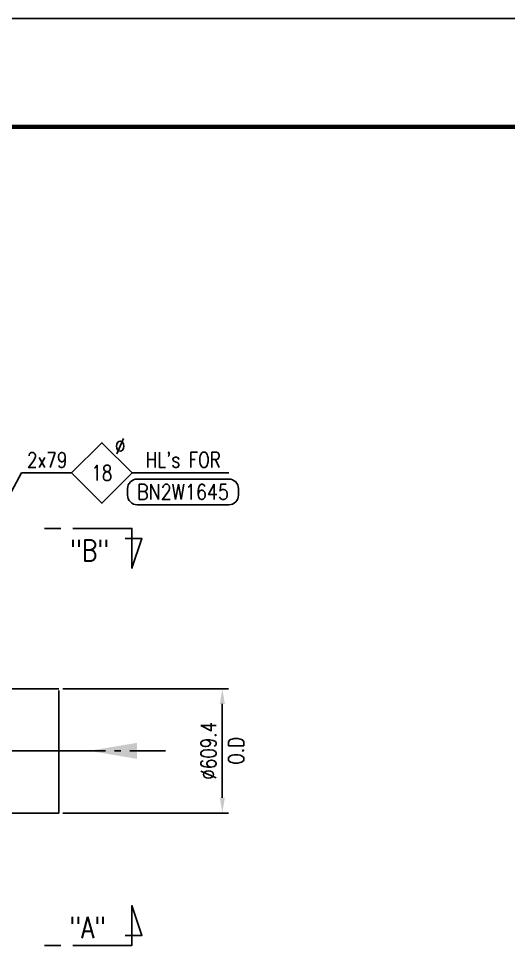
# Model space of a CAD drawing. Header units: millimetres. Extents: x 0 to 232280, y -26939 to 23794.
# Drawn here: x 43840 to 46241, y -7353 to -2810 of the extents above; entities that cross this region are included whole.
import ezdxf
from ezdxf.enums import TextEntityAlignment as Align

# ---------------------------------------------------------------- set-up
doc = ezdxf.new("R2010")
doc.units = ezdxf.units.MM
doc.header["$LTSCALE"] = 30
doc.linetypes.add('JNK-CENTER', pattern=[34, 30, -1.5, 1, -1.5])
doc.linetypes.add('PHA', pattern=[30, 20, -2, 2, -2, 2, -2])
for name, color, linetype in [('CEN-R', 1, 'JNK-CENTER'), ('CON-C', 4, 'Continuous'), ('CON-G', 3, 'Continuous'), ('CON-W', 7, 'Continuous'), ('CON-Y', 2, 'Continuous'), ('Dim-W', 7, 'Continuous'), ('PAN-W', 6, 'PHA'), ('STL-OBJT', 7, 'Continuous')]:
    doc.layers.add(name, color=color, linetype=linetype)
doc.styles.add('SIMPLEX', font='simplex.shx', dxfattribs={"width": 0.8})
doc.dimstyles.new('DIM40', dxfattribs={"dimscale": 40, "dimtxt": 2.5, "dimasz": 2.5, "dimexe": 1, "dimexo": 1, "dimgap": 1, "dimtad": 1, "dimdec": 0, "dimdsep": 46, "dimtxsty": 'SIMPLEX', "dimcen": 0, "dimclrd": 7, "dimclre": 7, "dimclrt": 2, "dimadec": 1, "dimazin": 2, "dimtfac": 1, "dimtdec": 0, "dimtix": 1, "dimtmove": 2, "dimatfit": 2, "dimfxl": 1, "dimtolj": 1, "dimtzin": 0, "dimarcsym": 1})

# ---------------------------------------------------------------- blocks, each defined once
blk = doc.blocks.new('TITLE')
at = {"color": 7}
blk.add_line((841, 594.85), (0, 594.85), dxfattribs=at)
at = {"color": 7, "const_width": 0.707}
blk.add_lwpolyline([(823.32, 577.17), (27.94, 577.17)], dxfattribs=at)
blk = doc.blocks.new('BOLTHOLE')
at = {"layer": 'CON-W'}
blk.add_line((25.7, 0), (9.9, 0), dxfattribs=at)
blk.add_lwpolyline([(0, 0), (4.95, 4.95), (9.9, 0), (4.95, -4.95)], close=True, dxfattribs=at)
at = {"layer": 'CON-Y', "style": 'SIMPLEX', "width": 0.8}
for s, p in [('%%C', (8.81, 3.12)), ("HL's FOR", (24.37, 0.9))]:
    blk.add_text(s, height=2.5, dxfattribs=at).set_placement(p, align=Align.RIGHT)
blk.add_attdef('4', text='', height=2.5, dxfattribs=at).set_placement((-0.69, 0.87), align=Align.RIGHT)
blk.add_attdef('22', text='', height=2.5, dxfattribs=at).set_placement((4.95, 0), align=Align.MIDDLE_CENTER)
blk = doc.blocks.new('boltmark')
at = {"layer": 'CON-Y'}
blk.add_lwpolyline([(0, -4.2), (15, -4.2, 0.414214), (16.56, -2.64), (16.56, -1.56, 0.414214), (15, 0), (0, 0, 0.414214), (-1.56, -1.56), (-1.56, -2.64, 0.414214)], format="xyb", close=True, dxfattribs=at)
at = {"layer": 'CON-G', "style": 'SIMPLEX', "width": 0.802523}
blk.add_attdef('BN2W1650', text='', height=2.5, dxfattribs=at).set_placement((0, -3.35), (15, -3.35), align=Align.FIT)
blk = doc.blocks.new('SECMARK2')
at = {"layer": 'CON-C'}
blk.add_line((0, 0), (-2.72, 0), dxfattribs=at)
blk.add_lwpolyline([(-4.67, 0), (-14.32, 0), (-14.32, 6.51), (-15.93, 1.64), (-13.23, 1.64)], dxfattribs=at)
at = {"layer": 'CON-C', "style": 'SIMPLEX', "width": 0.8}
blk.add_attdef('TAG', (-12.98, 1.18), '', height=3.5, dxfattribs=at)
blk = doc.blocks.new('*D906')
at = {"layer": 'DEFPOINTS', "color": 0, "transparency": 16777216}
for p in [(44026.6, -6094.9), (44838.7, -6094.9), (44026.6, -6704.3)]:
    blk.add_point(p, dxfattribs=at)
at = {"layer": 'Dim-W', "color": 7, "linetype": 'ByBlock', "lineweight": -2, "transparency": 16777216}
for p, q in [((44056.6, -6094.9), (44868.7, -6094.9)), ((44838.7, -6629.3), (44838.7, -6169.9)), ((44056.6, -6704.3), (44868.7, -6704.3))]:
    blk.add_line(p, q, dxfattribs=at)
at = {"layer": 'Dim-W', "color": 7, "transparency": 16777216}
for points in [[(44826.2, -6169.9), (44851.2, -6169.9), (44838.7, -6094.9)], [(44826.2, -6629.3), (44851.2, -6629.3), (44838.7, -6704.3)]]:
    blk.add_solid(points, dxfattribs=at)
at = {"layer": 'Dim-W', "color": 2, "transparency": 16777216, "char_height": 75, "attachment_point": 5, "rotation": 90, "style": 'SIMPLEX', "bg_fill": 3, "box_fill_scale": 1.1, "bg_fill_color": 256, "bg_fill_true_color": 13158600, "bg_fill_transparency": 0}
for s, insert in [('\\A1;{\\Fsimplex|c129;\\W0.8;%%C609.4', (44771.2, -6399.6)), ('\\A1;O.D}', (44906.2, -6399.6))]:
    blk.add_mtext(s, dxfattribs=dict(at, insert=insert))
blk = doc.blocks.new('A$C2AD36366')
at = {"layer": 'PAN-W'}
for p, q in [((6251, 304.7), (5906, 304.7)), ((6251, -304.7), (6251, 304.7)), ((5906, -304.7), (6251, -304.7))]:
    blk.add_line(p, q, dxfattribs=at)

msp = doc.modelspace()

# ---------------------------------------------------------------- linework, layer by layer
at = {"layer": 'CEN-R'}
msp.add_line((31126.06, -6399.55), (44559.46, -6399.55), dxfattribs=at)
at = {"layer": 'CON-W'}
msp.add_line((44099.86, -5037.61), (43854.66, -5037.61), dxfattribs=at)

# ---------------------------------------------------------------- block references
at = {"linetype": 'ByBlock', "xscale": 29.99999999699995, "yscale": 29.99999999699995, "zscale": 29.99999999699995}
msp.add_blockref('TITLE', (26436.11, -20655.88), dxfattribs=at)
at = {"layer": 'Dim-W', "xscale": 30, "yscale": 30, "zscale": 30}
for name, p, values in [('BOLTHOLE', (44099.86, -5037.61), {'4': '2x79', '22': '18'}), ('boltmark', (44421.19, -5067.61), {'BN2W1650': 'BN2W1645'})]:
    msp.add_blockref(name, p, dxfattribs=at).add_auto_attribs(values)
at = {"layer": 'Dim-W'}
ref = msp.add_blockref('SECMARK2', (43966.37, -5309.61), dxfattribs=dict(at, xscale=30, yscale=30, zscale=30, rotation=180))
ref.add_attrib('TAG', '"B"', (44092.27, -5470.01), dxfattribs={"layer": 'CON-C', "height": 105, "style": 'SIMPLEX', "width": 0.8})
ref = msp.add_blockref('SECMARK2', (43966.37, -7353.49), dxfattribs=dict(at, xscale=-30, yscale=30, zscale=30))
ref.add_attrib('TAG', '"A"', (44088.27, -7318.09), dxfattribs={"layer": 'CON-C', "height": 105, "style": 'SIMPLEX', "width": 0.8})

# ---------------------------------------------------------------- leaders
at = {"layer": 'STL-OBJT'}
msp.add_leader([(43494.74, -5702.25), (43854.66, -5037.61)], dimstyle='DIM40', override={"dimscale": 30, "dimdec": 1, "dimtdec": 1, "dimtix": 0, "dimtfill": 1}, dxfattribs=at)

# ---------------------------------------------------------------- next in the draw order: dimensions: what is measured, and where the dimension line sits
at = {"layer": 'Dim-W'}
dim = msp.add_linear_dim(base=(44838.74, -6094.85), p1=(44026.56, -6704.25), p2=(44026.56, -6094.85), angle=90, text='{\\Fsimplex|c129;\\W0.8;%%C<>\\X O.D}', dimstyle='DIM40', override={"dimscale": 30, "dimdec": 1, "dimtdec": 1, "dimtix": 0, "dimtfill": 1}, dxfattribs=at)
dim.commit()
dim.dimension.update_dxf_attribs({"geometry": '*D906', "text_midpoint": (44838.74, -6399.55)})

# ---------------------------------------------------------------- next in the draw order: linework, layer by layer
msp.add_solid([(44420.17, -6360.49), (44185.8, -6399.55), (44420.17, -6438.61)], dxfattribs=at)

# ---------------------------------------------------------------- next in the draw order: block references
msp.add_blockref('A$C2AD36366', (37786.48, -6399.55), dxfattribs=at)

doc.saveas('drawing.dxf')
